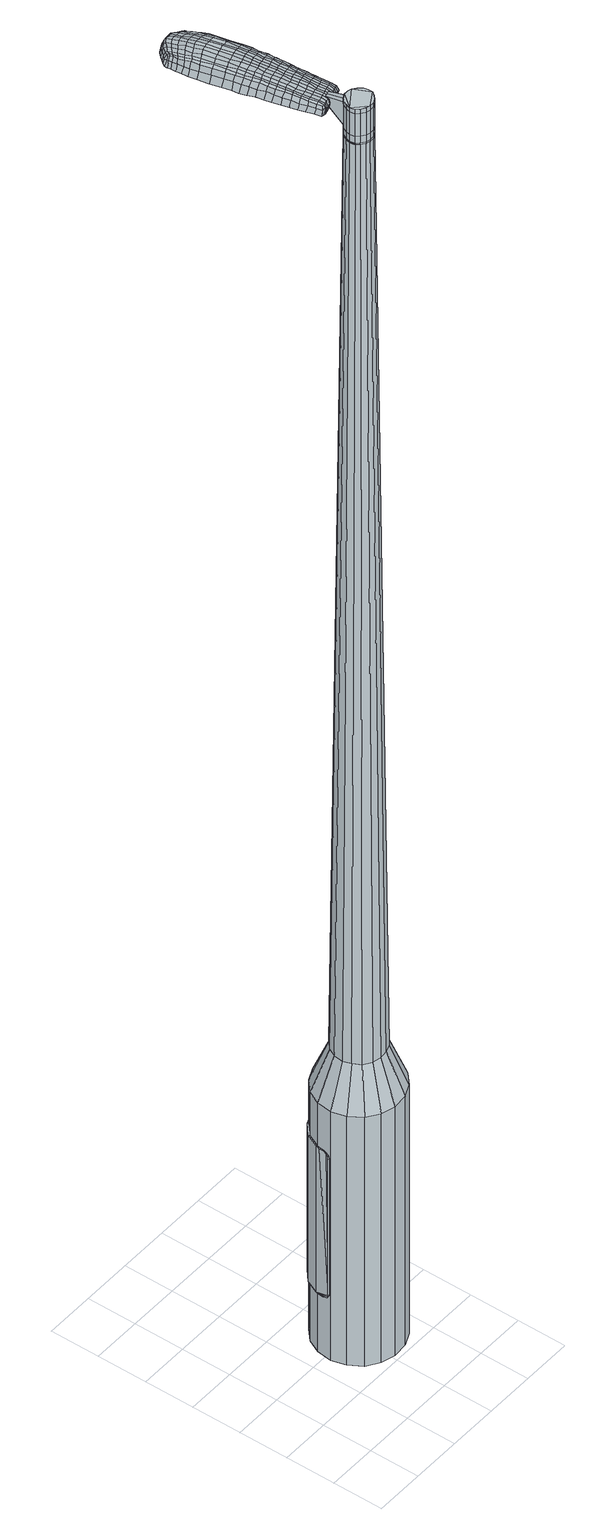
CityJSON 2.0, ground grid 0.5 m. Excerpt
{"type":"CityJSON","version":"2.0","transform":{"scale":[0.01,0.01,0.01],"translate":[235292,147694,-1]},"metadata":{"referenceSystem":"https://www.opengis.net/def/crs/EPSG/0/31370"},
"CityObjects":{
"object1":{"type":"GenericCityObject","attributes":{"cluster":296,"mean_distance_to_centroid":0.24,"new_centroid_x":235293.11,"new_centroid_y":147694.96,"mean_distance_to_camera":7.77,"H1":12.56,"H2":10.55,"Z_final":111.48,"cluster2":-1,"proj_x":235298.5,"proj_y":147693.59,"id_line":52504,"bearing_l":194.18,"distance":5.56,"orientation":"right","G_obj":104.18},"geometry":[{"type":"MultiSurface","lod":"2","boundaries":[[[0,1,2,3]],[[1,4,5,2]],[[4,6,7,5]],[[6,8,9,7]],[[8,10,11,9]],[[10,12,13,11]],[[12,14,15,13]],[[14,16,17,15]],[[16,18,19,17]],[[18,20,21,19]],[[20,22,23,21]],[[22,24,25,23]],[[24,26,27,25]],[[26,28,29,27]],[[28,30,31,29]],[[30,32,33,31]],[[32,34,35,33]],[[34,0,3,35]],[[36,37,38,39]],[[38,40,41,42]],[[41,43,42]],[[42,44,45,46]],[[45,47,46]],[[46,48,49,50]],[[49,51,50]],[[42,46,50,38]],[[50,52,39,38]],[[53,36,39]],[[2,5,7,35]],[[7,9,11,15]],[[11,13,15]],[[15,17,19,23]],[[19,21,23]],[[23,25,27,31]],[[27,29,31]],[[15,23,31,7]],[[31,33,35,7]],[[3,2,35]],[[1,0,54,55]],[[0,34,56,54]],[[34,32,57,56]],[[32,30,58,57]],[[30,28,59,58]],[[28,26,60,59]],[[26,24,61,60]],[[24,22,62,61]],[[22,20,63,62]],[[20,18,64,63]],[[18,16,65,64]],[[16,14,66,65]],[[14,12,67,66]],[[12,10,68,67]],[[10,8,69,68]],[[8,6,70,69]],[[6,4,71,70]],[[4,1,55,71]],[[55,54,72,73]],[[54,56,74,72]],[[56,57,75,74]],[[57,58,76,75]],[[58,59,77,76]],[[59,60,78,77]],[[60,61,79,78]],[[61,62,80,79]],[[62,63,81,80]],[[63,64,82,81]],[[64,65,83,82]],[[65,66,84,83]],[[66,67,85,84]],[[67,68,86,85]],[[68,69,87,86]],[[69,70,88,87]],[[70,71,89,88]],[[71,55,73,89]],[[90,91,92,73]],[[74,93,91,90]],[[94,95,93,74]],[[96,97,95,94]],[[98,99,97,96]],[[100,101,99,98]],[[79,102,101,100]],[[80,103,102,79]],[[81,104,103,80]],[[82,105,104,81]],[[83,106,105,82]],[[84,107,106,83]],[[108,109,107,84]],[[110,111,109,108]],[[112,113,111,110]],[[88,114,113,112]],[[89,115,114,88]],[[73,92,115,89]],[[116,117,118,119]],[[120,116,119,121]],[[122,120,121,123]],[[124,122,123,125]],[[126,124,125,127]],[[128,126,127,129]],[[130,128,129,131]],[[132,130,131,133]],[[134,132,133,135]],[[136,134,135,137]],[[138,136,137,139]],[[140,138,139,141]],[[142,140,141,143]],[[144,142,143,145]],[[146,144,145,147]],[[148,146,147,149]],[[72,90,73]],[[72,74,90]],[[75,94,74]],[[75,76,96,94]],[[76,77,98,96]],[[77,78,100,98]],[[78,79,100]],[[85,108,84]],[[85,86,110,108]],[[86,87,112,110]],[[87,88,112]],[[150,92,91]],[[151,113,114]],[[151,152,111,113]],[[152,153,109,111]],[[153,107,109]],[[154,101,102]],[[154,155,99,101]],[[155,156,97,99]],[[156,157,95,97]],[[157,93,95]],[[150,91,93]],[[39,52,148,158]],[[92,150,159,149]],[[53,39,158,117]],[[150,93,118,159]],[[36,53,117,116]],[[93,157,119,118]],[[37,36,116,120]],[[157,156,121,119]],[[38,37,120,122]],[[156,155,123,121]],[[40,38,122,124]],[[155,154,125,123]],[[41,40,124,126]],[[154,102,127,125]],[[43,41,126,128]],[[102,103,129,127]],[[42,43,128,130]],[[103,104,131,129]],[[44,42,130,132]],[[104,105,133,131]],[[45,44,132,134]],[[105,106,135,133]],[[47,45,134,136]],[[106,107,137,135]],[[46,47,136,138]],[[107,153,139,137]],[[48,46,138,140]],[[153,152,141,139]],[[49,48,140,142]],[[152,151,143,141]],[[51,49,142,144]],[[151,114,145,143]],[[50,51,144,146]],[[114,115,147,145]],[[52,50,146,148]],[[115,92,149,147]],[[148,149,160,161]],[[149,159,162,160]],[[159,118,163,162]],[[118,117,164,163]],[[117,158,165,164]],[[158,148,161,165]],[[166,167,168,169]],[[170,166,169,171]],[[166,170,172,173]],[[167,166,173,174]],[[175,176,177,178]],[[179,175,178,180]],[[175,179,181,182]],[[176,175,182,183]],[[184,185,186,187]],[[188,184,187,189]],[[184,188,190,191]],[[185,184,191,192]],[[193,194,195,196]],[[197,193,196,198]],[[193,197,199,200]],[[194,193,200,201]],[[202,203,204,205]],[[206,202,205,207]],[[202,206,208,209]],[[203,202,209,210]],[[211,212,213,214]],[[215,211,214,216]],[[211,215,217,218]],[[212,211,218,219]],[[220,221,222,223]],[[212,220,223,213]],[[220,212,219,224]],[[221,220,224,225]],[[226,227,228,229]],[[221,226,229,222]],[[226,221,225,230]],[[227,226,230,231]],[[232,170,171,233]],[[227,232,233,228]],[[232,227,231,234]],[[170,232,234,172]],[[235,236,237,238]],[[239,235,238,240]],[[235,239,241,242]],[[236,235,242,243]],[[244,245,246,247]],[[236,244,247,237]],[[244,236,243,248]],[[245,244,248,249]],[[250,251,252,253]],[[245,250,253,246]],[[250,245,249,254]],[[251,250,254,255]],[[256,257,258,259]],[[251,256,259,252]],[[256,251,255,260]],[[257,256,260,261]],[[262,167,174,263]],[[257,262,263,258]],[[262,257,261,264]],[[167,262,264,168]],[[265,266,267,268]],[[269,265,268,270]],[[265,269,271,272]],[[266,265,272,273]],[[274,275,276,277]],[[266,274,277,267]],[[274,266,273,278]],[[275,274,278,279]],[[280,281,282,283]],[[275,280,283,276]],[[280,275,279,284]],[[281,280,284,285]],[[286,179,180,287]],[[281,286,287,282]],[[286,281,285,288]],[[179,286,288,181]],[[289,290,291,292]],[[293,289,292,294]],[[289,293,295,296]],[[290,289,296,297]],[[298,299,300,301]],[[290,298,301,291]],[[298,290,297,302]],[[299,298,302,303]],[[304,305,306,307]],[[299,304,307,300]],[[304,299,303,308]],[[305,304,308,309]],[[310,311,312,313]],[[305,310,313,306]],[[310,305,309,314]],[[311,310,314,315]],[[316,176,183,317]],[[311,316,317,312]],[[316,311,315,318]],[[176,316,318,177]],[[319,205,204,320]],[[321,319,320,322]],[[319,321,323,324]],[[205,319,324,207]],[[325,321,322,326]],[[327,325,326,328]],[[325,327,329,330]],[[321,325,330,323]],[[331,327,328,332]],[[333,331,332,334]],[[331,333,335,336]],[[327,331,336,329]],[[337,333,334,338]],[[339,337,338,340]],[[337,339,341,342]],[[333,337,342,335]],[[343,339,340,344]],[[194,343,344,195]],[[343,194,201,345]],[[339,343,345,341]],[[346,347,192,191]],[[348,346,191,190]],[[346,348,349,350]],[[347,346,350,351]],[[352,353,351,350]],[[354,352,350,349]],[[352,354,355,356]],[[353,352,356,357]],[[358,359,357,356]],[[360,358,356,355]],[[358,360,361,362]],[[359,358,362,363]],[[364,365,363,362]],[[366,364,362,361]],[[364,366,199,197]],[[365,364,197,198]],[[367,368,369,370]],[[269,367,370,271]],[[367,269,270,371]],[[368,367,371,372]],[[373,188,189,374]],[[368,373,374,369]],[[373,368,372,375]],[[188,373,375,190]],[[376,377,378,379]],[[215,376,379,217]],[[376,215,216,380]],[[377,376,380,381]],[[382,383,384,385]],[[377,382,385,378]],[[382,377,381,386]],[[383,382,386,387]],[[388,185,192,389]],[[383,388,389,384]],[[388,383,387,390]],[[185,388,390,186]],[[391,392,393,394]],[[173,391,394,174]],[[391,173,172,395]],[[392,391,395,396]],[[397,398,399,400]],[[392,397,400,393]],[[397,392,396,401]],[[398,397,401,402]],[[403,196,195,404]],[[398,403,404,399]],[[403,398,402,405]],[[196,403,405,198]],[[406,407,408,409]],[[178,406,409,180]],[[406,178,177,410]],[[407,406,410,411]],[[412,200,199,413]],[[407,412,413,408]],[[412,407,411,414]],[[200,412,414,201]],[[415,416,417,418]],[[293,415,418,295]],[[415,293,294,419]],[[416,415,419,420]],[[421,206,207,422]],[[416,421,422,417]],[[421,416,420,423]],[[206,421,423,208]],[[424,425,426,427]],[[239,424,427,241]],[[424,239,240,428]],[[425,424,428,429]],[[430,431,432,433]],[[425,430,433,426]],[[430,425,429,434]],[[431,430,434,435]],[[436,203,210,437]],[[431,436,437,432]],[[436,431,435,438]],[[203,436,438,204]],[[439,440,429,428]],[[238,439,428,240]],[[439,238,237,441]],[[440,439,441,442]],[[443,444,435,434]],[[440,443,434,429]],[[443,440,442,445]],[[444,443,445,446]],[[447,320,204,438]],[[444,447,438,435]],[[447,444,446,448]],[[320,447,448,322]],[[449,450,451,452]],[[296,449,452,297]],[[449,296,295,418]],[[450,449,418,417]],[[453,324,323,454]],[[450,453,454,451]],[[453,450,417,422]],[[324,453,422,207]],[[455,456,442,441]],[[247,455,441,237]],[[455,247,246,457]],[[456,455,457,458]],[[459,460,446,445]],[[456,459,445,442]],[[459,456,458,461]],[[460,459,461,462]],[[463,326,322,448]],[[460,463,448,446]],[[463,460,462,464]],[[326,463,464,328]],[[465,466,467,468]],[[302,465,468,303]],[[465,302,297,452]],[[466,465,452,451]],[[469,330,329,470]],[[466,469,470,467]],[[469,466,451,454]],[[330,469,454,323]],[[471,472,458,457]],[[253,471,457,246]],[[471,253,252,473]],[[472,471,473,474]],[[475,476,462,461]],[[472,475,461,458]],[[475,472,474,477]],[[476,475,477,478]],[[479,332,328,464]],[[476,479,464,462]],[[479,476,478,480]],[[332,479,480,334]],[[481,482,483,484]],[[308,481,484,309]],[[481,308,303,468]],[[482,481,468,467]],[[485,336,335,486]],[[482,485,486,483]],[[485,482,467,470]],[[336,485,470,329]],[[487,488,474,473]],[[259,487,473,252]],[[487,259,258,489]],[[488,487,489,490]],[[491,492,478,477]],[[488,491,477,474]],[[491,488,490,493]],[[492,491,493,494]],[[495,338,334,480]],[[492,495,480,478]],[[495,492,494,496]],[[338,495,496,340]],[[497,498,499,500]],[[314,497,500,315]],[[497,314,309,484]],[[498,497,484,483]],[[501,342,341,502]],[[498,501,502,499]],[[501,498,483,486]],[[342,501,486,335]],[[503,504,490,489]],[[263,503,489,258]],[[503,263,174,394]],[[504,503,394,393]],[[505,506,494,493]],[[504,505,493,490]],[[505,504,393,400]],[[506,505,400,399]],[[507,344,340,496]],[[506,507,496,494]],[[507,506,399,404]],[[344,507,404,195]],[[508,509,411,410]],[[318,508,410,177]],[[508,318,315,500]],[[509,508,500,499]],[[510,345,201,414]],[[509,510,414,411]],[[510,509,499,502]],[[345,510,502,341]],[[511,512,372,371]],[[268,511,371,270]],[[511,268,267,513]],[[512,511,513,514]],[[515,348,190,375]],[[512,515,375,372]],[[515,512,514,516]],[[348,515,516,349]],[[517,518,519,520]],[[218,517,520,219]],[[517,218,217,379]],[[518,517,379,378]],[[521,522,523,524]],[[518,521,524,519]],[[521,518,378,385]],[[522,521,385,384]],[[525,347,351,526]],[[522,525,526,523]],[[525,522,384,389]],[[347,525,389,192]],[[527,528,514,513]],[[277,527,513,267]],[[527,277,276,529]],[[528,527,529,530]],[[531,354,349,516]],[[528,531,516,514]],[[531,528,530,532]],[[354,531,532,355]],[[533,534,535,536]],[[224,533,536,225]],[[533,224,219,520]],[[534,533,520,519]],[[537,538,539,540]],[[534,537,540,535]],[[537,534,519,524]],[[538,537,524,523]],[[541,353,357,542]],[[538,541,542,539]],[[541,538,523,526]],[[353,541,526,351]],[[543,544,530,529]],[[283,543,529,276]],[[543,283,282,545]],[[544,543,545,546]],[[547,360,355,532]],[[544,547,532,530]],[[547,544,546,548]],[[360,547,548,361]],[[549,550,551,552]],[[230,549,552,231]],[[549,230,225,536]],[[550,549,536,535]],[[553,554,555,556]],[[550,553,556,551]],[[553,550,535,540]],[[554,553,540,539]],[[557,359,363,558]],[[554,557,558,555]],[[557,554,539,542]],[[359,557,542,357]],[[559,560,546,545]],[[287,559,545,282]],[[559,287,180,409]],[[560,559,409,408]],[[561,366,361,548]],[[560,561,548,546]],[[561,560,408,413]],[[366,561,413,199]],[[562,563,396,395]],[[234,562,395,172]],[[562,234,231,552]],[[563,562,552,551]],[[564,565,402,401]],[[563,564,401,396]],[[564,563,551,556]],[[565,564,556,555]],[[566,365,198,405]],[[565,566,405,402]],[[566,565,555,558]],[[365,566,558,363]],[[567,568,569,570]],[[570,569,571,572]],[[573,571,569,574]],[[574,569,568,575]],[[576,577,578,579]],[[579,578,580,581]],[[582,580,578,583]],[[583,578,577,584]],[[585,586,587,588]],[[588,587,589,590]],[[591,589,587,592]],[[592,587,586,593]],[[594,595,596,597]],[[597,596,598,599]],[[600,598,596,601]],[[601,596,595,602]],[[603,604,605,606]],[[606,605,607,608]],[[609,607,605,610]],[[610,605,604,611]],[[612,613,614,615]],[[615,614,616,617]],[[618,616,614,619]],[[619,614,613,620]],[[621,622,623,624]],[[624,623,613,612]],[[620,613,623,625]],[[625,623,622,626]],[[627,628,629,630]],[[630,629,622,621]],[[626,622,629,631]],[[631,629,628,632]],[[572,571,633,634]],[[634,633,628,627]],[[632,628,633,635]],[[635,633,571,573]],[[636,637,638,639]],[[639,638,640,641]],[[642,640,638,643]],[[643,638,637,644]],[[645,646,647,648]],[[648,647,637,636]],[[644,637,647,649]],[[649,647,646,650]],[[651,652,653,654]],[[654,653,646,645]],[[650,646,653,655]],[[655,653,652,656]],[[657,658,659,660]],[[660,659,652,651]],[[656,652,659,661]],[[661,659,658,662]],[[575,568,663,664]],[[664,663,658,657]],[[662,658,663,665]],[[665,663,568,567]],[[666,667,668,669]],[[669,668,670,671]],[[672,670,668,673]],[[673,668,667,674]],[[675,676,677,678]],[[678,677,667,666]],[[674,667,677,679]],[[679,677,676,680]],[[681,682,683,684]],[[684,683,676,675]],[[680,676,683,685]],[[685,683,682,686]],[[581,580,687,688]],[[688,687,682,681]],[[686,682,687,689]],[[689,687,580,582]],[[690,691,692,693]],[[693,692,694,695]],[[696,694,692,697]],[[697,692,691,698]],[[699,700,701,702]],[[702,701,691,690]],[[698,691,701,703]],[[703,701,700,704]],[[705,706,707,708]],[[708,707,700,699]],[[704,700,707,709]],[[709,707,706,710]],[[711,712,713,714]],[[714,713,706,705]],[[710,706,713,715]],[[715,713,712,716]],[[584,577,717,718]],[[718,717,712,711]],[[716,712,717,719]],[[719,717,577,576]],[[603,606,720,721]],[[721,720,722,723]],[[724,722,720,725]],[[725,720,606,608]],[[723,722,726,727]],[[727,726,728,729]],[[730,728,726,731]],[[731,726,722,724]],[[729,728,732,733]],[[733,732,734,735]],[[736,734,732,737]],[[737,732,728,730]],[[735,734,738,739]],[[739,738,740,741]],[[742,740,738,743]],[[743,738,734,736]],[[741,740,744,745]],[[745,744,595,594]],[[602,595,744,746]],[[746,744,740,742]],[[593,747,748,592]],[[592,748,749,591]],[[750,749,748,751]],[[751,748,747,752]],[[752,753,754,751]],[[751,754,755,750]],[[756,755,754,757]],[[757,754,753,758]],[[758,759,760,757]],[[757,760,761,756]],[[762,761,760,763]],[[763,760,759,764]],[[764,765,766,763]],[[763,766,767,762]],[[600,767,766,598]],[[598,766,765,599]],[[768,769,770,771]],[[771,770,670,672]],[[671,670,770,772]],[[772,770,769,773]],[[590,589,774,775]],[[775,774,769,768]],[[773,769,774,776]],[[776,774,589,591]],[[777,778,779,780]],[[780,779,616,618]],[[617,616,779,781]],[[781,779,778,782]],[[783,784,785,786]],[[786,785,778,777]],[[782,778,785,787]],[[787,785,784,788]],[[593,586,789,790]],[[790,789,784,783]],[[788,784,789,791]],[[791,789,586,585]],[[792,793,794,795]],[[795,794,574,575]],[[573,574,794,796]],[[796,794,793,797]],[[798,799,800,801]],[[801,800,793,792]],[[797,793,800,802]],[[802,800,799,803]],[[594,597,804,805]],[[805,804,799,798]],[[803,799,804,806]],[[806,804,597,599]],[[807,808,809,810]],[[810,809,579,581]],[[576,579,809,811]],[[811,809,808,812]],[[600,601,813,814]],[[814,813,808,807]],[[812,808,813,815]],[[815,813,601,602]],[[816,817,818,819]],[[819,818,694,696]],[[695,694,818,820]],[[820,818,817,821]],[[608,607,822,823]],[[823,822,817,816]],[[821,817,822,824]],[[824,822,607,609]],[[825,826,827,828]],[[828,827,640,642]],[[641,640,827,829]],[[827,826,829]],[[830,831,832,833]],[[833,832,826,825]],[[829,826,832,834]],[[834,832,831,835]],[[611,604,836,837]],[[837,836,831,830]],[[835,831,836,838]],[[838,836,604,603]],[[839,840,829]],[[829,840,639,641]],[[636,639,840,841]],[[841,840,839,842]],[[835,843,844,834]],[[834,844,839,829]],[[842,839,844,845]],[[845,844,843,846]],[[603,721,847,838]],[[838,847,843,835]],[[846,843,847,848]],[[848,847,721,723]],[[849,850,851,852]],[[852,851,697,698]],[[696,697,851,819]],[[819,851,850,816]],[[724,725,853,854]],[[854,853,850,849]],[[816,850,853,823]],[[823,853,725,608]],[[842,855,856,841]],[[841,856,648,636]],[[645,648,856,857]],[[857,856,855,858]],[[846,859,860,845]],[[845,860,855,842]],[[858,855,860,861]],[[861,860,859,862]],[[723,727,863,848]],[[848,863,859,846]],[[862,859,863,864]],[[864,863,727,729]],[[865,866,867,868]],[[868,867,703,704]],[[698,703,867,852]],[[852,867,866,849]],[[730,731,869,870]],[[870,869,866,865]],[[849,866,869,854]],[[854,869,731,724]],[[858,871,872,857]],[[857,872,654,645]],[[651,654,872,873]],[[873,872,871,874]],[[862,875,876,861]],[[861,876,871,858]],[[874,871,876,877]],[[877,876,875,878]],[[729,733,879,864]],[[864,879,875,862]],[[878,875,879,880]],[[880,879,733,735]],[[881,882,883,884]],[[884,883,709,710]],[[704,709,883,868]],[[868,883,882,865]],[[736,737,885,886]],[[886,885,882,881]],[[865,882,885,870]],[[870,885,737,730]],[[874,887,888,873]],[[873,888,660,651]],[[657,660,888,889]],[[889,888,887,890]],[[878,891,892,877]],[[877,892,887,874]],[[890,887,892,893]],[[893,892,891,894]],[[735,739,895,880]],[[880,895,891,878]],[[894,891,895,896]],[[896,895,739,741]],[[897,898,899,900]],[[900,899,715,716]],[[710,715,899,884]],[[884,899,898,881]],[[742,743,901,902]],[[902,901,898,897]],[[881,898,901,886]],[[886,901,743,736]],[[890,903,904,889]],[[889,904,664,657]],[[575,664,904,795]],[[795,904,903,792]],[[894,905,906,893]],[[893,906,903,890]],[[792,903,906,801]],[[801,906,905,798]],[[741,745,907,896]],[[896,907,905,894]],[[798,905,907,805]],[[805,907,745,594]],[[812,908,909,811]],[[811,909,719,576]],[[716,719,909,900]],[[900,909,908,897]],[[602,746,910,815]],[[815,910,908,812]],[[897,908,910,902]],[[902,910,746,742]],[[773,911,912,772]],[[772,912,669,671]],[[666,669,912,913]],[[913,912,911,914]],[[591,749,915,776]],[[776,915,911,773]],[[914,911,915,916]],[[916,915,749,750]],[[917,918,919,920]],[[920,919,619,620]],[[618,619,919,780]],[[780,919,918,777]],[[921,922,923,924]],[[924,923,918,917]],[[777,918,923,786]],[[786,923,922,783]],[[752,747,925,926]],[[926,925,922,921]],[[783,922,925,790]],[[790,925,747,593]],[[914,927,928,913]],[[913,928,678,666]],[[675,678,928,929]],[[929,928,927,930]],[[750,755,931,916]],[[916,931,927,914]],[[930,927,931,932]],[[932,931,755,756]],[[933,934,935,936]],[[936,935,625,626]],[[620,625,935,920]],[[920,935,934,917]],[[937,938,939,940]],[[940,939,934,933]],[[917,934,939,924]],[[924,939,938,921]],[[758,753,941,942]],[[942,941,938,937]],[[921,938,941,926]],[[926,941,753,752]],[[930,943,944,929]],[[929,944,684,675]],[[681,684,944,945]],[[945,944,943,946]],[[756,761,947,932]],[[932,947,943,930]],[[946,943,947,948]],[[948,947,761,762]],[[949,950,951,952]],[[952,951,631,632]],[[626,631,951,936]],[[936,951,950,933]],[[953,954,955,956]],[[956,955,950,949]],[[933,950,955,940]],[[940,955,954,937]],[[764,759,957,958]],[[958,957,954,953]],[[937,954,957,942]],[[942,957,759,758]],[[946,959,960,945]],[[945,960,688,681]],[[581,688,960,810]],[[810,960,959,807]],[[762,767,961,948]],[[948,961,959,946]],[[807,959,961,814]],[[814,961,767,600]],[[797,962,963,796]],[[796,963,635,573]],[[632,635,963,952]],[[952,963,962,949]],[[803,964,965,802]],[[802,965,962,797]],[[949,962,965,956]],[[956,965,964,953]],[[599,765,966,806]],[[806,966,964,803]],[[953,964,966,958]],[[958,966,765,764]],[[567,570,169,168]],[[570,572,171,169]],[[582,583,182,181]],[[583,584,183,182]],[[585,588,187,186]],[[588,590,189,187]],[[609,610,209,208]],[[610,611,210,209]],[[612,615,214,213]],[[615,617,216,214]],[[621,624,223,222]],[[624,612,213,223]],[[627,630,229,228]],[[630,621,222,229]],[[572,634,233,171]],[[634,627,228,233]],[[642,643,242,241]],[[643,644,243,242]],[[644,649,248,243]],[[649,650,249,248]],[[650,655,254,249]],[[655,656,255,254]],[[656,661,260,255]],[[661,662,261,260]],[[662,665,264,261]],[[665,567,168,264]],[[672,673,272,271]],[[673,674,273,272]],[[674,679,278,273]],[[679,680,279,278]],[[680,685,284,279]],[[685,686,285,284]],[[686,689,288,285]],[[689,582,181,288]],[[690,693,292,291]],[[693,695,294,292]],[[699,702,301,300]],[[702,690,291,301]],[[705,708,307,306]],[[708,699,300,307]],[[711,714,313,312]],[[714,705,306,313]],[[584,718,317,183]],[[718,711,312,317]],[[768,771,370,369]],[[771,672,271,370]],[[590,775,374,189]],[[775,768,369,374]],[[617,781,380,216]],[[781,782,381,380]],[[782,787,386,381]],[[787,788,387,386]],[[788,791,390,387]],[[791,585,186,390]],[[695,820,419,294]],[[820,821,420,419]],[[821,824,423,420]],[[824,609,208,423]],[[825,828,427,426]],[[828,642,241,427]],[[830,833,433,432]],[[833,825,426,433]],[[611,837,437,210]],[[837,830,432,437]],[[967,968,969,970]],[[971,972,970,969]],[[973,974,975,976]],[[977,978,979,980]],[[968,981,982,969]],[[983,971,969,982]],[[984,973,976,985]],[[986,987,978,977]],[[981,988,989,982]],[[989,990,983,982]],[[991,984,985,992]],[[993,987,986,994]],[[988,995,996,989]],[[996,997,990,989]],[[998,991,992,999]],[[1000,993,994,1001]],[[1002,1003,1004,1005]],[[1006,1007,1003,1002]],[[1006,1008,1009,1007]],[[1008,1010,1011,1009]],[[1012,1013,1014,1015]],[[1016,1017,1013,1012]],[[1018,1019,1017,1016]],[[1020,1021,1019,1018]],[[1015,1004,1003,1012]],[[1012,1003,1007,1016]],[[1007,1009,1018,1016]],[[1009,1011,1020,1018]],[[976,975,972,971]],[[985,976,971,983]],[[990,992,985,983]],[[997,999,992,990]],[[977,980,974,973]],[[986,977,973,984]],[[994,986,984,991]],[[1001,994,991,998]],[[978,1002,1005,979]],[[987,1006,1002,978]],[[1008,1006,987,993]],[[1010,1008,993,1000]],[[1022,1023,1024,1025]],[[1024,1026,1027,1028]],[[1024,1028,1029,1030]],[[1024,1030,1025]],[[1031,1022,1025,1032]],[[1033,1032,1025,1034]],[[1035,1034,1025]],[[1036,1024,1023,1037]],[[1038,1036,1037,1039]],[[1040,1038,1039,1041]],[[1042,1040,1041,1043]],[[1044,1042,1043,1045]],[[1045,1046,1047,1048]],[[1045,1048,1049,1050]],[[1045,1050,1051,1052]],[[1051,1053,1054,1055]],[[1051,1055,1056,1057]],[[1051,1057,1052]],[[1045,1052,1044]],[[1058,1059,1023,1022]],[[1060,1061,1026,1024]],[[1062,1063,1035,1025]],[[1059,1064,1037,1023]],[[1065,1060,1024,1036]],[[1064,1066,1039,1037]],[[1067,1065,1036,1038]],[[1066,1068,1041,1039]],[[1069,1067,1038,1040]],[[1068,1070,1043,1041]],[[1071,1069,1040,1042]],[[1070,1072,1045,1043]],[[1073,1071,1042,1044]],[[1072,1074,1046,1045]],[[1075,1076,1053,1051]],[[1077,1073,1044,1052]],[[1047,1046,1074,1078]],[[1048,1047,1078,1079]],[[1049,1048,1079,1080]],[[1050,1049,1080,1081]],[[1051,1050,1081,1075]],[[1082,1058,1022,1031]],[[1083,1082,1031,1032]],[[1084,1083,1032,1033]],[[1085,1084,1033,1034]],[[1063,1085,1034,1035]],[[1027,1026,1061,1086]],[[1054,1053,1076,1087]],[[1028,1027,1086,1088]],[[1029,1028,1088,1089]],[[1030,1029,1089,1090]],[[1025,1030,1090,1062]],[[1055,1054,1087,1091]],[[1056,1055,1091,1092]],[[1057,1056,1092,1093]],[[1052,1057,1093,1077]]]}]}
},
"vertices":[
[98,138,384],[113,139,384],[113,139,96],[98,138,96],[127,135,384],[127,135,96],[139,126,384],[139,126,96],[147,114,384],[147,114,96],[151,100,384],[151,100,96],[149,85,384],[149,85,96],[143,72,384],[143,72,96],[132,62,384],[132,62,96],[119,56,384],[119,56,96],[104,55,384],[104,55,96],[90,59,384],[90,59,96],[78,67,384],[78,67,96],[70,80,384],[70,80,96],[66,94,384],[66,94,96],[68,109,384],[68,109,96],[74,122,384],[74,122,96],[85,132,384],[85,132,96],[98,105,1524],[96,101,1524],[95,96,1524],[105,110,1524],[96,91,1524],[99,88,1524],[107,84,1524],[103,85,1524],[112,84,1524],[116,86,1524],[122,93,1524],[119,89,1524],[122,98,1524],[121,102,1524],[114,109,1524],[118,106,1524],[110,110,1524],[101,108,1524],[102,121,429],[111,122,429],[94,118,429],[88,112,429],[84,104,429],[83,95,429],[86,87,429],[90,79,429],[98,74,429],[106,72,429],[115,73,429],[123,76,429],[129,82,429],[133,90,429],[134,99,429],[132,107,429],[127,115,429],[120,120,429],[105,110,1483],[110,110,1483],[101,108,1483],[98,105,1483],[96,101,1483],[95,96,1483],[96,91,1483],[99,88,1483],[103,85,1483],[107,84,1483],[112,84,1483],[116,86,1483],[119,89,1483],[122,93,1483],[122,98,1483],[121,102,1483],[118,106,1483],[114,109,1483],[105,109,1483],[105,109,1485],[110,110,1485],[101,108,1485],[98,104,1483],[98,104,1485],[96,100,1483],[96,100,1485],[96,96,1483],[96,96,1485],[97,92,1483],[97,92,1485],[99,88,1485],[103,85,1485],[107,84,1485],[112,84,1485],[116,86,1485],[119,89,1485],[121,93,1483],[121,93,1485],[121,98,1483],[121,98,1485],[120,102,1483],[120,102,1485],[118,106,1485],[114,109,1485],[98,105,1519],[101,108,1519],[101,108,1493],[98,105,1493],[96,101,1519],[96,101,1493],[95,96,1519],[95,96,1493],[96,91,1519],[96,91,1493],[99,88,1519],[99,88,1493],[103,85,1519],[103,85,1493],[107,84,1519],[107,84,1493],[112,84,1519],[112,84,1493],[116,86,1519],[116,86,1493],[119,89,1519],[119,89,1493],[122,93,1519],[122,93,1493],[122,98,1519],[122,98,1493],[121,102,1519],[121,102,1493],[118,106,1519],[118,106,1493],[114,109,1519],[114,109,1493],[110,110,1519],[110,110,1493],[105,110,1485],[121,102,1485],[122,98,1485],[122,93,1485],[96,91,1485],[95,96,1485],[96,101,1485],[98,105,1485],[105,110,1519],[105,110,1493],[104,129,1513],[104,129,1518],[101,128,1513],[98,127,1513],[98,127,1518],[101,128,1518],[102,205,1519],[103,198,1518],[104,199,1509],[103,206,1510],[100,213,1519],[101,215,1510],[98,212,1526],[100,203,1525],[102,196,1525],[64,196,1519],[66,189,1518],[68,188,1525],[66,195,1525],[62,204,1519],[63,203,1526],[60,205,1510],[62,196,1510],[64,190,1509],[63,271,1519],[67,272,1519],[67,273,1513],[63,272,1513],[59,269,1519],[59,270,1513],[60,267,1524],[64,269,1524],[67,270,1524],[81,199,1530],[83,192,1529],[86,193,1529],[85,200,1530],[79,208,1531],[82,209,1531],[75,207,1530],[78,198,1530],[80,191,1529],[101,121,1512],[104,122,1512],[104,123,1517],[101,122,1517],[98,120,1512],[98,121,1517],[98,121,1506],[101,122,1506],[104,122,1506],[86,262,1519],[87,259,1519],[88,260,1512],[87,263,1512],[85,264,1518],[86,265,1512],[84,263,1522],[85,261,1523],[86,258,1524],[89,254,1519],[90,249,1519],[91,250,1512],[90,256,1512],[87,253,1524],[89,248,1525],[92,243,1519],[94,236,1519],[95,237,1511],[93,245,1511],[91,242,1526],[93,235,1526],[97,225,1519],[98,226,1510],[96,223,1526],[115,132,1513],[114,140,1513],[113,139,1518],[115,131,1517],[116,127,1512],[115,127,1516],[117,128,1506],[116,133,1507],[115,141,1507],[113,147,1514],[111,154,1515],[110,153,1520],[112,146,1519],[114,148,1507],[112,156,1507],[110,162,1515],[109,169,1516],[107,168,1522],[109,161,1521],[111,163,1508],[110,171,1508],[107,176,1517],[106,184,1517],[105,182,1524],[106,175,1523],[108,178,1508],[107,185,1509],[104,191,1518],[103,189,1524],[106,192,1509],[51,254,1519],[51,251,1519],[53,251,1524],[52,254,1523],[51,256,1518],[52,256,1522],[49,257,1512],[49,254,1512],[50,251,1512],[52,246,1519],[53,240,1519],[54,240,1525],[53,246,1524],[50,246,1512],[51,241,1512],[54,234,1519],[56,226,1519],[57,226,1526],[56,234,1526],[52,235,1511],[54,227,1511],[59,215,1519],[60,215,1526],[57,216,1510],[86,125,1513],[84,132,1513],[82,133,1507],[85,126,1507],[88,120,1512],[87,120,1506],[89,121,1516],[87,125,1517],[85,132,1518],[81,139,1514],[79,146,1515],[78,147,1507],[80,140,1507],[83,139,1519],[81,146,1520],[77,154,1515],[75,161,1516],[73,162,1508],[75,154,1508],[79,153,1521],[76,160,1522],[73,168,1517],[70,175,1517],[69,176,1509],[71,169,1508],[74,167,1523],[72,174,1524],[68,182,1518],[66,183,1509],[70,181,1524],[100,127,1519],[102,128,1519],[98,135,1520],[100,135,1520],[95,134,1520],[97,127,1519],[96,142,1522],[99,142,1522],[94,149,1523],[97,150,1523],[91,148,1523],[93,141,1521],[92,156,1524],[95,157,1524],[91,163,1525],[93,164,1525],[87,163,1525],[89,155,1524],[89,171,1526],[92,171,1526],[87,178,1527],[90,178,1527],[83,177,1527],[85,170,1526],[85,185,1528],[88,186,1528],[82,184,1528],[64,267,1527],[68,267,1527],[61,265,1526],[62,260,1527],[65,262,1528],[69,263,1528],[67,256,1529],[71,257,1529],[63,254,1528],[65,247,1530],[69,249,1530],[72,250,1530],[70,242,1531],[74,243,1531],[67,240,1530],[69,232,1531],[73,233,1531],[76,234,1531],[76,220,1531],[79,221,1531],[72,219,1531],[51,259,1518],[53,261,1519],[52,262,1513],[50,259,1513],[52,257,1523],[54,260,1523],[56,265,1519],[55,266,1513],[56,264,1524],[83,266,1518],[81,268,1518],[81,266,1523],[83,264,1523],[84,267,1513],[82,269,1513],[78,270,1519],[74,271,1519],[74,270,1524],[78,268,1523],[78,271,1513],[74,272,1513],[70,272,1519],[71,270,1524],[70,273,1513],[99,203,1528],[97,202,1528],[98,195,1528],[100,196,1527],[97,211,1528],[95,211,1529],[94,202,1529],[91,201,1530],[93,194,1529],[96,195,1528],[92,211,1529],[89,210,1530],[88,201,1530],[89,194,1529],[86,210,1531],[67,195,1528],[70,196,1529],[67,204,1529],[65,204,1528],[69,188,1527],[72,189,1528],[73,197,1529],[71,206,1530],[75,190,1528],[90,118,1512],[92,119,1512],[92,120,1517],[90,119,1517],[89,119,1506],[91,119,1506],[95,119,1512],[95,121,1517],[94,120,1506],[116,124,1512],[114,124,1512],[114,125,1506],[116,126,1506],[115,126,1517],[113,125,1517],[112,124,1512],[109,123,1512],[109,124,1506],[112,125,1506],[111,125,1517],[108,124,1517],[106,122,1512],[107,123,1506],[106,123,1517],[113,131,1519],[112,130,1519],[112,138,1520],[110,138,1520],[110,130,1519],[107,129,1519],[108,137,1520],[106,136,1520],[105,129,1519],[103,136,1520],[89,125,1519],[90,125,1519],[88,132,1520],[86,132,1520],[94,126,1519],[92,133,1520],[110,145,1521],[109,145,1521],[109,153,1522],[107,152,1522],[107,144,1521],[104,144,1521],[105,152,1522],[102,151,1523],[101,143,1522],[100,150,1523],[84,139,1521],[86,139,1521],[84,147,1522],[82,146,1522],[90,140,1521],[87,147,1522],[107,160,1523],[106,160,1523],[106,167,1524],[104,167,1524],[103,159,1523],[101,158,1524],[102,166,1525],[99,165,1525],[98,158,1524],[96,165,1525],[80,153,1523],[82,154,1523],[80,161,1524],[78,160,1524],[85,155,1524],[83,162,1525],[105,174,1525],[103,174,1525],[103,182,1526],[101,181,1526],[100,173,1526],[97,173,1526],[99,181,1527],[96,180,1527],[94,172,1526],[93,179,1527],[76,167,1525],[78,168,1525],[76,175,1526],[74,174,1526],[81,169,1526],[79,176,1527],[102,189,1527],[100,188,1527],[97,188,1527],[94,187,1528],[91,186,1528],[71,181,1527],[74,182,1527],[77,183,1528],[53,255,1525],[54,258,1525],[53,252,1526],[55,254,1526],[57,261,1526],[58,257,1527],[83,262,1525],[81,264,1525],[82,260,1526],[84,259,1525],[78,265,1525],[75,267,1526],[76,263,1527],[80,262,1526],[72,268,1526],[73,263,1527],[54,247,1526],[56,249,1527],[55,241,1527],[57,242,1528],[59,251,1528],[61,245,1529],[86,254,1526],[84,255,1527],[86,249,1528],[88,248,1527],[81,256,1527],[78,257,1528],[80,250,1529],[83,250,1528],[74,257,1528],[76,250,1530],[57,234,1528],[59,236,1529],[59,227,1528],[61,228,1529],[62,238,1529],[65,230,1530],[90,242,1528],[88,243,1528],[90,235,1529],[92,234,1528],[85,243,1529],[81,243,1530],[83,235,1530],[87,235,1530],[78,243,1530],[80,234,1531],[62,215,1529],[64,216,1529],[68,218,1530],[94,223,1528],[92,223,1529],[90,223,1530],[86,222,1530],[83,222,1531],[102,199,1509],[101,197,1518],[100,204,1518],[101,206,1509],[98,213,1519],[99,214,1510],[96,211,1525],[98,203,1525],[100,196,1525],[70,189,1525],[68,189,1518],[66,196,1518],[68,196,1525],[64,204,1519],[65,204,1525],[62,205,1510],[64,197,1509],[66,190,1509],[67,270,1513],[67,270,1519],[64,269,1519],[64,270,1513],[61,267,1519],[60,268,1513],[61,266,1524],[64,267,1524],[67,268,1524],[86,193,1528],[83,192,1528],[81,200,1529],[84,200,1529],[79,208,1529],[82,209,1529],[76,207,1529],[78,199,1529],[80,192,1528],[103,125,1516],[103,124,1512],[101,123,1512],[101,124,1516],[98,122,1512],[98,123,1516],[97,123,1506],[100,124,1506],[103,125,1506],[86,259,1512],[85,258,1519],[84,261,1518],[85,262,1512],[83,263,1518],[84,264,1512],[82,262,1522],[83,260,1523],[84,257,1523],[90,250,1512],[89,248,1519],[87,253,1519],[88,255,1512],[86,253,1524],[87,247,1525],[93,237,1511],[92,235,1519],[90,243,1519],[91,244,1511],[89,242,1525],[91,234,1526],[95,224,1519],[96,226,1510],[94,223,1526],[111,138,1518],[112,139,1513],[114,132,1513],[113,131,1517],[114,127,1512],[113,128,1515],[115,128,1506],[114,133,1506],[113,141,1507],[108,153,1520],[109,154,1514],[111,147,1514],[110,146,1519],[112,148,1507],[110,155,1507],[105,168,1522],[107,169,1516],[108,161,1515],[107,160,1521],[109,163,1508],[108,170,1508],[103,182,1523],[104,183,1517],[105,176,1516],[104,175,1522],[106,178,1508],[105,185,1508],[102,190,1517],[101,189,1524],[104,192,1509],[54,251,1523],[53,251,1519],[53,254,1518],[54,254,1523],[53,256,1518],[54,256,1522],[51,256,1512],[51,254,1512],[52,251,1512],[56,240,1525],[55,240,1519],[54,246,1519],[55,246,1524],[52,247,1512],[53,241,1512],[59,226,1526],[58,227,1519],[56,235,1519],[57,234,1525],[54,235,1511],[56,228,1511],[61,216,1519],[62,215,1526],[59,217,1510],[84,133,1507],[86,133,1513],[88,126,1513],[87,126,1506],[90,121,1512],[89,122,1506],[90,122,1515],[89,125,1517],[87,132,1518],[80,148,1507],[81,147,1514],[83,140,1514],[82,141,1507],[85,140,1519],[82,147,1520],[75,162,1508],[77,161,1516],[79,154,1515],[77,155,1508],[80,154,1521],[78,161,1522],[70,176,1508],[72,175,1517],[74,168,1516],[73,169,1508],[76,168,1522],[74,175,1523],[70,182,1517],[68,183,1509],[72,182,1524],[100,128,1518],[102,129,1518],[98,135,1519],[100,136,1519],[95,134,1519],[97,128,1518],[96,142,1520],[98,143,1520],[94,150,1521],[97,150,1521],[91,149,1521],[93,142,1520],[92,157,1523],[95,157,1523],[90,164,1524],[93,165,1524],[87,163,1524],[89,156,1523],[89,171,1525],[91,172,1525],[87,178,1526],[90,179,1526],[84,177,1526],[85,170,1525],[85,185,1527],[88,186,1527],[82,185,1527],[68,266,1526],[65,265,1526],[62,263,1525],[62,260,1526],[66,261,1526],[69,262,1526],[71,256,1528],[67,255,1528],[64,254,1527],[65,247,1528],[69,248,1529],[72,249,1529],[74,242,1530],[71,241,1530],[67,240,1529],[69,232,1530],[73,233,1530],[76,234,1530],[79,221,1530],[76,221,1530],[72,219,1530],[53,261,1513],[54,260,1518],[53,258,1518],[52,258,1512],[54,257,1523],[55,259,1523],[57,264,1519],[57,264,1513],[58,262,1523],[80,264,1523],[80,266,1518],[82,264,1518],[81,263,1523],[83,265,1512],[81,267,1512],[74,268,1523],[74,269,1519],[77,268,1519],[77,266,1523],[77,268,1513],[74,270,1513],[70,270,1519],[71,268,1524],[70,271,1513],[98,196,1527],[96,203,1527],[97,203,1527],[99,196,1526],[96,211,1527],[94,211,1528],[92,195,1528],[91,202,1528],[94,202,1528],[95,195,1527],[92,211,1528],[89,210,1529],[87,201,1529],[89,194,1528],[85,210,1529],[68,205,1528],[70,196,1527],[69,196,1527],[66,204,1527],[71,189,1526],[72,189,1527],[74,197,1528],[71,206,1528],[76,190,1527],[91,122,1516],[91,121,1512],[90,120,1512],[90,121,1516],[89,121,1506],[90,121,1506],[94,122,1512],[94,123,1516],[94,122,1506],[114,127,1506],[113,126,1512],[114,126,1512],[115,127,1506],[113,127,1516],[109,126,1506],[109,125,1512],[111,126,1512],[112,127,1506],[110,126,1516],[108,126,1516],[106,124,1512],[106,125,1506],[106,125,1516],[111,131,1518],[112,131,1518],[111,138,1519],[110,138,1519],[107,130,1518],[109,131,1518],[108,138,1519],[105,137,1519],[104,130,1518],[103,136,1519],[88,133,1519],[90,126,1518],[89,126,1518],[87,133,1519],[93,127,1518],[92,134,1519],[108,145,1520],[109,146,1520],[108,153,1521],[107,153,1521],[104,144,1520],[106,145,1520],[105,152,1521],[102,152,1521],[101,144,1520],[99,151,1521],[84,147,1521],[86,140,1520],[85,140,1520],[83,147,1521],[90,141,1520],[88,148,1521],[105,160,1522],[106,160,1522],[105,167,1523],[104,167,1523],[100,159,1522],[103,159,1522],[101,167,1523],[99,166,1524],[98,158,1523],[96,165,1524],[80,161,1523],[82,154,1522],[81,154,1522],[79,161,1523],[86,155,1522],[84,162,1523],[102,174,1524],[103,175,1524],[102,182,1525],[101,182,1525],[97,173,1525],[100,174,1524],[98,181,1525],[95,180,1526],[94,173,1525],[92,180,1526],[76,175,1525],[78,168,1524],[77,168,1524],[75,175,1525],[82,169,1524],[80,176,1525],[99,189,1526],[100,189,1526],[94,187,1527],[97,188,1526],[91,187,1527],[74,182,1526],[73,182,1526],[78,183,1526],[56,257,1524],[55,255,1524],[55,251,1525],[56,254,1525],[58,260,1525],[59,257,1525],[82,259,1525],[80,262,1524],[82,261,1524],[83,258,1525],[76,262,1526],[75,265,1525],[78,264,1524],[79,261,1525],[71,266,1525],[72,262,1526],[57,248,1526],[56,246,1526],[57,241,1526],[58,242,1527],[60,251,1526],[62,245,1527],[85,248,1527],[83,254,1526],[85,253,1526],[86,247,1526],[79,250,1528],[77,256,1527],[81,255,1526],[82,249,1527],[74,256,1527],[76,250,1528],[60,236,1527],[58,235,1527],[60,227,1527],[62,228,1528],[63,238,1528],[65,230,1529],[89,234,1528],[87,242,1527],[88,242,1527],[90,234,1527],[83,234,1529],[81,243,1529],[84,243,1528],[86,234,1528],[77,243,1529],[80,234,1530],[65,216,1528],[63,215,1528],[68,218,1529],[92,223,1528],[93,223,1528],[86,222,1529],[89,223,1529],[82,222,1530],[115,128,1508],[109,126,1508],[102,158,1509],[109,160,1509],[97,179,1510],[105,181,1510],[88,217,1512],[97,220,1512],[102,202,1511],[92,200,1511],[84,235,1513],[80,248,1514],[89,250,1514],[93,237,1513],[102,124,1508],[94,156,1509],[89,177,1510],[79,215,1512],[83,198,1511],[75,233,1513],[71,246,1514],[95,123,1508],[86,154,1509],[80,175,1510],[70,213,1512],[74,195,1511],[63,243,1514],[66,230,1513],[89,121,1508],[79,152,1509],[72,173,1510],[61,211,1512],[65,193,1511],[54,241,1514],[57,228,1513],[76,261,1514],[74,265,1514],[81,267,1514],[84,263,1514],[68,259,1514],[67,263,1514],[60,257,1514],[60,262,1514],[52,255,1514],[53,260,1514],[70,269,1515],[66,271,1515],[67,271,1515],[74,270,1515],[66,268,1515],[65,271,1515],[61,267,1515],[64,271,1515],[57,266,1515],[63,270,1515],[66,106,334],[67,110,334],[67,110,165],[65,96,171],[66,106,165],[66,102,165],[66,99,166],[65,97,167],[65,96,169],[66,102,334],[66,99,333],[65,97,332],[65,96,331],[65,96,328],[73,123,165],[73,123,334],[84,133,165],[84,133,334],[98,139,165],[98,139,334],[113,140,165],[113,140,334],[127,137,165],[127,137,334],[131,134,334],[134,132,334],[136,130,333],[138,129,332],[139,129,331],[139,128,328],[131,134,165],[139,128,171],[139,129,169],[138,129,167],[136,130,166],[134,132,165],[69,105,334],[70,109,334],[70,109,165],[69,105,165],[68,95,171],[68,95,328],[76,121,334],[76,121,165],[86,131,334],[86,131,165],[99,137,334],[99,137,165],[113,138,334],[113,138,165],[126,134,334],[126,134,165],[129,132,334],[138,126,328],[138,126,171],[129,132,165],[132,130,334],[135,128,333],[136,127,332],[137,126,331],[69,102,334],[68,99,333],[68,97,332],[68,96,331],[69,102,165],[137,126,169],[68,99,166],[68,97,167],[68,96,169],[136,127,167],[135,128,166],[132,130,165]
]}
